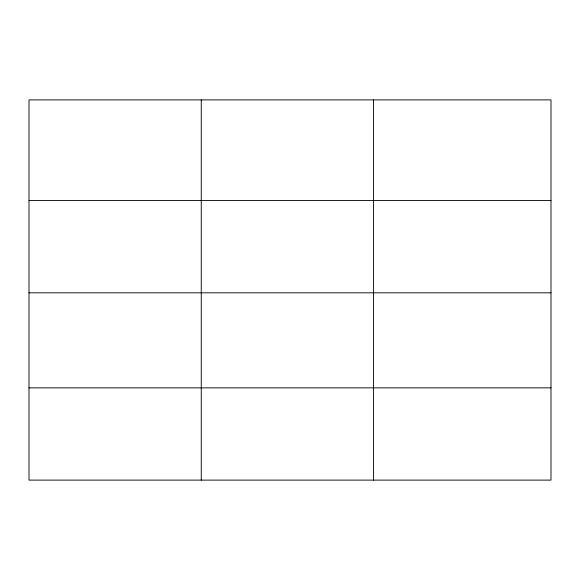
<?xml version="1.0" encoding="UTF-8"?>
<svg xmlns="http://www.w3.org/2000/svg" width="580" height="580" viewBox="0 0 580 580"><rect width="100%" height="100%" fill="white"/><g stroke="black" fill="none" stroke-linecap="round" stroke-linejoin="round"><path stroke-width="0.87" d="M551 292.82L551 99.891L29 99.891L29 480.11L551 480.11L551 292.82L29 292.82M29 200.571L551 200.571M29 387.861L551 387.861M373.52 99.891L373.52 480.11M201.26 99.891L201.26 480.11"/></g></svg>
